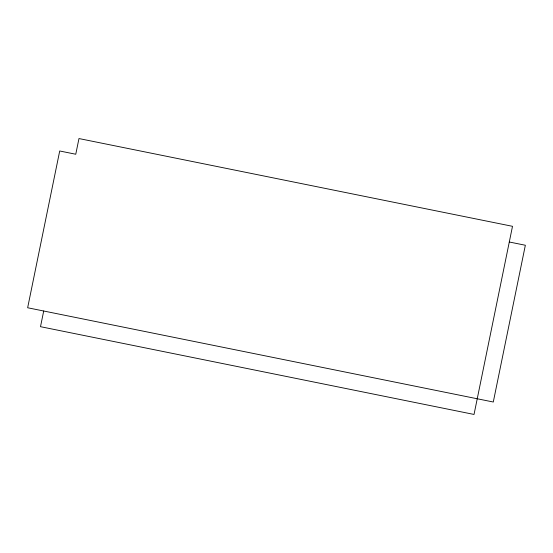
<?xml version="1.0" encoding="UTF-8"?>
<svg xmlns="http://www.w3.org/2000/svg" width="553" height="553" viewBox="0 0 553 553"><rect width="100%" height="100%" fill="white"/><g stroke="black" fill="none" stroke-linecap="round" stroke-linejoin="round"><path stroke-width="0.83" d="M43.708 311.007L40.5 326.685L474.032 414.446L512.5 226.315L78.968 138.554L75.761 154.239L59.71 150.983L27.65 307.758L493.29 402.017L525.35 245.249L509.292 242"/></g></svg>
